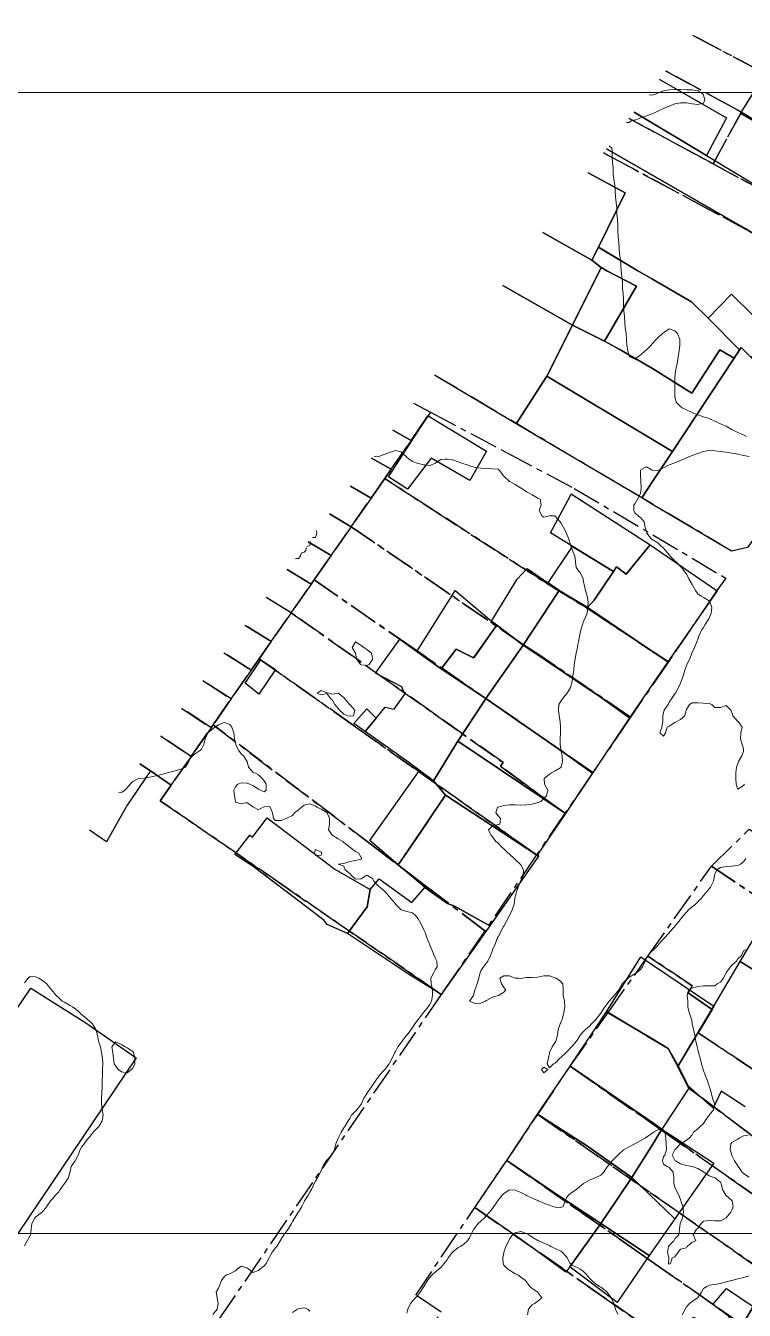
# Model space of a CAD drawing. Header units: centimetres. Extents: x 0 to 642158, y -847 to 649707.
# Drawn here: x 615968.9 to 616031.8, y 621580.6 to 621693.2 of the extents above; entities that cross this region are included whole.
import ezdxf

# ---------------------------------------------------------------- set-up
doc = ezdxf.new("R2010")
doc.units = ezdxf.units.CM
doc.header["$MEASUREMENT"] = 0
doc.linetypes.add('CENTERX2', pattern=[4, 2.5, -0.5, 0.5, -0.5])
doc.layers.add('MEV_grille', color=254, linetype='Continuous', lineweight=9)
doc.layers.add('WAL_topographie 0.5', color=253, linetype='Continuous', lineweight=20)
doc.layers.add('SPW_batiments', color=7, linetype='Continuous')
doc.layers.add('SPW_parcellaire cadastral', color=7, linetype='CENTERX2', lineweight=25, true_color=0xff0542)

# ---------------------------------------------------------------- blocks, each defined once
blk = doc.blocks.new('*U114')
at = {"layer": 'MEV_grille', "transparency": 33554687}
blk.add_lwpolyline([(-1338.46, 0), (1338.46, 0)], dxfattribs=at)
blk = doc.blocks.new('*U115')
at = {"layer": 'MEV_grille', "color": 0, "linetype": 'ByBlock', "lineweight": -2, "transparency": 16777216}
for p in [(0, -700), (0, -800)]:
    blk.add_blockref('*U114', p, dxfattribs=at)

msp = doc.modelspace()

# ---------------------------------------------------------------- linework, layer by layer
at = {"layer": 'SPW_batiments'}
for points in [[(616035.6, 621683.19), (616031.49, 621685.54), (616033.79, 621689.22)], [(616024.37, 621688.55), (616030.27, 621685.17), (616028.53, 621681.87)], [(616022.19, 621685.67), (616028.53, 621681.87), (616037.49, 621676.47), (616035.05, 621673.49), (616031.91, 621675.48), (616019.75, 621682.46)], [(616028.53, 621681.87), (616022.19, 621685.67)], [(616019.75, 621682.46), (616022.51, 621680.87), (616031.91, 621675.48), (616034.62, 621673.76), (616035.05, 621673.49), (616037.12, 621671.99), (616036.97, 621671.88), (616037.1, 621671.77), (616037.22, 621671.68), (616038.94, 621670.22)], [(616038.94, 621670.22), (616038.26, 621669.47), (616036.81, 621667.87), (616034.54, 621665.95), (616030.7, 621669.72), (616028.66, 621667.61), (616027.19, 621669.04), (616023.79, 621671.02), (616022.51, 621671.77), (616019.04, 621673.83), (616021.39, 621678.59), (616018.14, 621680.34)], [(616018.14, 621680.34), (616021.39, 621678.59)], [(616021.39, 621678.59), (616019.04, 621673.83), (616018.47, 621672.69), (616014.18, 621675.12)], [(616014.18, 621675.12), (616018.47, 621672.69)], [(616019.23, 621673.72), (616022.51, 621671.77), (616023.79, 621671.02), (616027.19, 621669.04), (616028.66, 621667.61), (616031.41, 621664.82), (616030.93, 621664.09), (616029.69, 621664.82), (616027.22, 621661.02), (616023.79, 621663.19), (616020.85, 621664.88), (616019.57, 621665.58), (616022.38, 621670.4), (616019.79, 621671.77), (616019.29, 621672.04), (616018.47, 621672.69), (616019.04, 621673.83), (616019.23, 621673.72)], [(616018.47, 621672.69), (616019.29, 621672.04), (616019.15, 621671.77), (616016.78, 621666.99), (616010.66, 621670.47)], [(616019.79, 621671.77), (616022.38, 621670.4), (616019.57, 621665.58), (616016.78, 621666.99), (616019.15, 621671.77), (616019.29, 621672.04), (616019.79, 621671.77)], [(616010.66, 621670.47), (616016.78, 621666.99), (616014.53, 621662.53), (616011.85, 621658.35), (616004.69, 621662.61)], [(616034.54, 621665.95), (616032.44, 621664.17), (616031.56, 621665.04), (616031.41, 621664.82), (616028.66, 621667.61), (616030.7, 621669.72), (616034.54, 621665.95)], [(616019.57, 621665.58), (616020.85, 621664.88), (616023.79, 621663.19), (616027.22, 621661.02), (616029.69, 621664.82), (616030.93, 621664.09), (616025.53, 621655.92), (616023.79, 621656.96), (616014.53, 621662.53), (616016.78, 621666.99), (616019.57, 621665.58)], [(616032.44, 621664.17), (616039.19, 621657.39), (616032.11, 621647.52), (616030.72, 621647.2), (616023.79, 621651.29), (616022.84, 621651.85), (616023.79, 621653.29), (616025.53, 621655.92), (616030.93, 621664.09), (616031.41, 621664.82), (616031.56, 621665.04), (616032.44, 621664.17)], [(616025.53, 621655.92), (616023.79, 621653.29), (616022.84, 621651.85), (616011.85, 621658.35), (616014.53, 621662.53), (616023.79, 621656.96), (616025.53, 621655.92)], [(616009.25, 621655.96), (616007.78, 621653.37), (616004.39, 621655.34), (616002.32, 621652.61), (616000.65, 621653.7), (616002.91, 621657.17), (616004.12, 621659.04), (616009.25, 621655.96)], [(616023.59, 621647.74), (616021.49, 621645.17), (616020.64, 621645.8), (616020.36, 621645.4), (616014.86, 621648.78), (616016.56, 621652), (616016.67, 621652.2), (616023.59, 621647.74)], [(616020.36, 621645.4), (616018.66, 621642.9), (616018.08, 621642.24), (616015.62, 621643.73), (616014.63, 621644.4), (616016.77, 621647.6), (616020.36, 621645.4)], [(616025.14, 621637.48), (616023.79, 621638.39), (616018.08, 621642.24), (616018.66, 621642.9), (616020.36, 621645.4), (616020.64, 621645.8), (616021.49, 621645.17), (616023.59, 621647.74), (616029.44, 621643.72), (616025.14, 621637.48)], [(616015.62, 621643.73), (616012.45, 621638.95), (616012.22, 621639.12), (616010.15, 621640.7), (616009.67, 621641.05), (616011.94, 621644.72), (616012.8, 621645.66), (616015.62, 621643.73)], [(616008.88, 621641.71), (616009.67, 621641.05), (616010.15, 621640.7), (616010.1, 621640.63), (616008.12, 621637.85), (616008.11, 621637.85), (616008.1, 621637.83), (616006.57, 621638.6), (616005.27, 621636.86), (616003.85, 621637.86), (616003.13, 621638.38), (616003.33, 621638.71), (616004.03, 621639.83), (616006.31, 621643.45), (616006.49, 621643.73), (616008.88, 621641.71)], [(616018.08, 621642.24), (616023.79, 621638.39), (616025.14, 621637.48), (616023.79, 621635.53), (616021.77, 621632.59), (616019.2, 621634.43), (616012.69, 621638.79), (616012.45, 621638.95), (616015.62, 621643.73), (616018.08, 621642.24)], [(616012.22, 621639.12), (616012.45, 621638.95), (616009.17, 621634.27), (616005.27, 621636.86), (616006.57, 621638.6), (616008.1, 621637.83), (616010.15, 621640.7), (616012.22, 621639.12)], [(616003.85, 621637.86), (616005.27, 621636.86), (616009.17, 621634.27), (616009.03, 621634.04), (616006.74, 621630.53), (616004.58, 621627.06), (616002.44, 621628.67), (615998.62, 621631.37), (615999.57, 621632.55), (616000.36, 621633.52), (616001.16, 621633.35), (616002.09, 621634.66), (616001.81, 621635.29), (615999.52, 621636.5), (616001.63, 621639.46), (616003.85, 621637.86)], [(616012.69, 621638.79), (616019.2, 621634.43), (616021.77, 621632.59), (616018.54, 621627.74), (616015.95, 621629.56), (616009.17, 621634.27), (616012.45, 621638.95), (616012.69, 621638.79)], [(615990.76, 621636.81), (615989.28, 621634.66), (615988.1, 621635.62), (615989.47, 621637.65), (615990.76, 621636.81)], [(616015.95, 621629.56), (616018.54, 621627.74), (616016.15, 621624.19), (616006.74, 621630.53), (616009.03, 621634.04), (616009.17, 621634.27), (616015.95, 621629.56)], [(615999.46, 621632.66), (615999.57, 621632.55), (615998.62, 621631.37), (615997.61, 621632.09), (615998.76, 621633.36), (615999.46, 621632.66)], [(616016.15, 621624.19), (616013.75, 621620.64), (616013.8, 621620.44), (616009.63, 621623.19), (616005.64, 621625.79), (616004.79, 621626.81), (616004.58, 621627.06), (616006.74, 621630.53), (616016.15, 621624.19)], [(615978.85, 621628.55), (615979.79, 621627.92), (615977.74, 621624.91), (615975.93, 621621.72), (615974.44, 621622.73)], [(616003.37, 621627.97), (616004.58, 621627.06), (616005.64, 621625.79), (616004.42, 621623.98), (616003.97, 621623.32), (616002.34, 621620.92), (616001.49, 621619.68), (615999.02, 621621.83), (616003.37, 621627.97)], [(616009.63, 621623.19), (616013.8, 621620.44), (616009.52, 621614.34), (616006.44, 621616.07), (616005.82, 621616.31), (616003.82, 621617.7), (616001.49, 621619.68), (616002.34, 621620.92), (616004.42, 621623.98), (616005.64, 621625.79), (616009.63, 621623.19)], [(615995.96, 621619.32), (615999.03, 621617.52), (615998.78, 621616.02), (615997.06, 621613.68), (615995.29, 621614.47), (615995.01, 621614.81), (615993.62, 621615.9), (615988.78, 621619.55), (615987.18, 621620.6), (615988.49, 621622.28), (615988.72, 621622.11), (615990.02, 621623.8), (615995.96, 621619.32)], [(616002.7, 621616.4), (616003.82, 621617.7), (616005.82, 621616.31), (616006.44, 621616.07), (616009.52, 621614.34), (616005.28, 621608.34), (616002.4, 621610.12), (615997.06, 621613.68), (615998.78, 621616.02), (615999.03, 621617.52), (615999.83, 621618.48), (616002.7, 621616.4)], [(616042.2, 621610.89), (616039.35, 621606.32), (616031.47, 621611.22), (616034.11, 621615.62), (616042.2, 621610.89)], [(616029.17, 621607.31), (616026.03, 621602.07), (616025.16, 621603.59), (616023.8, 621604.41), (616019.76, 621606.82), (616022.75, 621611.63), (616023.79, 621610.92), (616029.17, 621607.31)], [(616031.9, 621598.49), (616029.8, 621599.87), (616029.11, 621598.37), (616026.87, 621600.35), (616026.03, 621602.07), (616029.17, 621607.31), (616031.47, 621611.22), (616039.35, 621606.32)], [(615974.04, 621605.91), (615978.53, 621602.77), (615964.4, 621581.82), (615959.69, 621584.83), (615955.06, 621587.86), (615969.31, 621608.89), (615974.04, 621605.91)], [(616026.03, 621602.07), (616026.87, 621600.35), (616026.98, 621600.12), (616024.61, 621596.52), (616023.8, 621597.08), (616016.58, 621602.05), (616019.76, 621606.82), (616023.8, 621604.41), (616025.16, 621603.59), (616026.03, 621602.07)], [(616024.61, 621596.52), (616023.8, 621595.22), (616021.96, 621592.28), (616018.01, 621595.09), (616013.71, 621597.84), (616016.58, 621602.05), (616023.8, 621597.08), (616024.61, 621596.52)], [(616018.01, 621595.09), (616021.96, 621592.28), (616020.66, 621590.33), (616019.27, 621588.25), (616015.23, 621590.91), (616011.01, 621593.79), (616013.71, 621597.84), (616018.01, 621595.09)], [(616025.74, 621588.66), (616021.96, 621592.28), (616023.8, 621595.22), (616024.61, 621596.52), (616029.16, 621593.54), (616025.74, 621588.66)], [(616015.23, 621590.91), (616019.27, 621588.25), (616016.53, 621584.46), (616016.18, 621583.99), (616012.31, 621586.82), (616008.23, 621589.67), (616011.01, 621593.79), (616015.23, 621590.91)], [(616025.74, 621588.67), (616025.74, 621588.66), (616023.49, 621585.45), (616019.27, 621588.25), (616020.66, 621590.33), (616021.96, 621592.28), (616025.74, 621588.67)], [(616023.49, 621585.45), (616020.69, 621581.34), (616016.8, 621584.26), (616016.53, 621584.46), (616019.27, 621588.25), (616023.49, 621585.45)], [(616039.27, 621586.08), (616036.85, 621581.52), (616038.47, 621580.52), (616035.4, 621574.92), (616030.65, 621577.67), (616028.8, 621575.32), (616025.67, 621577.32), (616027.37, 621580.04), (616029.75, 621578.77), (616030.57, 621580.04), (616029.07, 621581.17), (616030.27, 621582.57), (616032.6, 621580.99), (616034.22, 621583.34), (616033.05, 621584.22), (616034.4, 621586.67), (616035.55, 621585.92), (616036.71, 621587.92), (616039.27, 621586.08)]]:
    msp.add_lwpolyline(points, dxfattribs=at)
at = {"layer": 'SPW_parcellaire cadastral'}
for points in [[(616027.3, 621692.41), (616040.45, 621685.46), (616043.81, 621683.68), (616045.02, 621683.05), (616053.9, 621677.55), (616051.46, 621673.97), (616042.67, 621679.14), (616039.24, 621681.2), (616035.65, 621683.27), (616031.57, 621685.67), (616024.93, 621689.29)], [(616043.8, 621693.24), (616041.59, 621689.13), (616041.94, 621688.94), (616045.26, 621687.08), (616046.73, 621686.25), (616056.22, 621680.95), (616053.9, 621677.55), (616045.02, 621683.05), (616043.81, 621683.68), (616040.45, 621685.46), (616027.3, 621692.41)], [(616024.93, 621689.29), (616031.57, 621685.67), (616029.09, 621681.13), (616021.75, 621685.1)], [(616051.46, 621673.97), (616048.41, 621669.85), (616039.65, 621675.25), (616037.25, 621676.72), (616029.09, 621681.13), (616031.57, 621685.67), (616035.65, 621683.27), (616039.24, 621681.2), (616042.67, 621679.14), (616051.46, 621673.97)], [(616021.75, 621685.1), (616029.09, 621681.13), (616037.25, 621676.72), (616039.65, 621675.25), (616048.41, 621669.85), (616045.09, 621665.37), (616037.51, 621671.35), (616033.06, 621674.81), (616019.48, 621682.1)], [(616019.48, 621682.1), (616033.06, 621674.81), (616037.51, 621671.35), (616045.09, 621665.37), (616039.19, 621657.39), (616032.11, 621647.52), (616030.72, 621647.2), (616004.69, 621662.61)], [(616002.83, 621660.16), (616004.32, 621659.37), (616002.65, 621656.88), (616001.03, 621657.78)], [(616025.18, 621637.48), (616018.14, 621642.13), (616014.51, 621644.37), (616004.51, 621650.83), (616000.32, 621653.54), (616000.89, 621654.36), (616002.65, 621656.88), (616004.32, 621659.37), (616010.98, 621655.84), (616016.93, 621652.69), (616030.2, 621644.83), (616029.42, 621643.73), (616025.18, 621637.48)], [(616001.03, 621657.78), (616002.65, 621656.88)], [(616002.65, 621656.88), (616000.89, 621654.36), (615999.17, 621655.34)], [(615999.17, 621655.34), (616000.89, 621654.36), (616000.32, 621653.54), (615999.14, 621651.84)], [(615997.32, 621652.89), (615999.14, 621651.84), (615997.39, 621649.33), (615995.47, 621650.45)], [(615999.14, 621651.84), (615997.32, 621652.89)], [(616025.18, 621637.48), (616021.87, 621632.64), (616013.84, 621638.11), (616012.48, 621638.99), (615997.39, 621649.33), (615999.14, 621651.84), (616000.32, 621653.54), (616004.51, 621650.83), (616014.51, 621644.37), (616018.14, 621642.13), (616025.18, 621637.48)], [(615995.47, 621650.45), (615997.39, 621649.33), (615995.63, 621646.81), (615993.62, 621648.01)], [(615994.14, 621644.66), (615995.63, 621646.81), (615997.39, 621649.33), (616012.48, 621638.99), (616013.84, 621638.11), (616021.87, 621632.64), (616018.56, 621627.78), (616010.52, 621633.34), (616002.73, 621638.73), (615994.14, 621644.66)], [(615993.62, 621648.01), (615995.63, 621646.81), (615994.14, 621644.66)], [(615991.77, 621645.58), (615993.88, 621644.29), (615992.13, 621641.78), (615989.92, 621643.14)], [(615994.14, 621644.66), (615993.88, 621644.29), (615991.77, 621645.58)], [(615994.14, 621644.66), (616002.73, 621638.73), (616010.52, 621633.34), (616018.56, 621627.78), (616016.11, 621624.21), (616010.47, 621628.34), (616010.7, 621628.67), (616004.61, 621632.97), (616001.48, 621635.18), (615992.13, 621641.78), (615993.88, 621644.29), (615994.14, 621644.66)], [(615989.92, 621643.14), (615992.13, 621641.78), (615990.37, 621639.26)], [(616013.63, 621620.57), (616003.43, 621627.78), (615997.54, 621631.94), (615989.32, 621637.75), (615990.37, 621639.26), (615992.13, 621641.78), (616001.48, 621635.18), (616004.61, 621632.97), (616010.7, 621628.67), (616010.47, 621628.34), (616016.11, 621624.21), (616013.63, 621620.57)], [(615988.07, 621640.7), (615990.37, 621639.26), (615989.32, 621637.75), (615988.62, 621636.75), (615986.23, 621638.27)], [(615990.37, 621639.26), (615988.07, 621640.7)], [(615986.23, 621638.27), (615988.62, 621636.75), (615986.85, 621634.24), (615984.38, 621635.84)], [(615986.85, 621634.24), (615988.62, 621636.75), (615989.32, 621637.75), (615997.54, 621631.94), (616003.43, 621627.78), (616013.63, 621620.57), (616009.09, 621613.92), (616003.93, 621617.83), (615999.13, 621621.47), (615985.29, 621631.96), (615986.85, 621634.24)], [(615984.38, 621635.84), (615986.85, 621634.24), (615985.29, 621631.96), (615985.11, 621631.71), (615982.54, 621633.41)], [(615982.54, 621633.41), (615985.11, 621631.71), (615983.36, 621629.2)], [(615983.36, 621629.2), (615985.11, 621631.71), (615985.29, 621631.96), (615999.13, 621621.47), (616003.93, 621617.83), (616009.09, 621613.92), (616005.28, 621608.34), (615991.39, 621617.91), (615980.65, 621625.31), (615981.6, 621626.68), (615983.36, 621629.2)], [(615980.69, 621630.98), (615983.36, 621629.2), (615981.6, 621626.68), (615979.79, 621627.92), (615978.85, 621628.55)], [(615983.36, 621629.2), (615980.69, 621630.98)], [(615978.85, 621628.55), (615979.79, 621627.92), (615981.6, 621626.68), (615980.65, 621625.31), (615991.39, 621617.91), (616005.28, 621608.34), (615973.73, 621562.26), (615970.9, 621558.07)], [(616063.43, 621599.21), (616060.43, 621595.23), (616045.9, 621608.12), (616042.09, 621610.7), (616034.32, 621615.96), (616028.96, 621619.59), (616032.25, 621622.81), (616036.81, 621620.07), (616045.38, 621614.88), (616048.86, 621612.84), (616063.43, 621599.21)], [(616028.96, 621619.59), (616034.32, 621615.96), (616042.09, 621610.7), (616045.9, 621608.12), (616060.43, 621595.23), (616054.38, 621587.23), (616041.42, 621595.88), (616035.53, 621599.81), (616035.1, 621600.09), (616032.81, 621601.62), (616027.78, 621604.97), (616029, 621607.01), (616026.9, 621608.47), (616027.27, 621609.08), (616023.39, 621611.7), (616028.96, 621619.59)], [(616038.68, 621591.3), (616032.38, 621596.05), (616030.1, 621597.77), (616026.98, 621600.12), (616025.16, 621603.59), (616019.89, 621606.74), (616023.39, 621611.7), (616027.27, 621609.08), (616026.9, 621608.47), (616029, 621607.01), (616027.78, 621604.97), (616032.81, 621601.62), (616035.1, 621600.09), (616035.53, 621599.81), (616041.42, 621595.88), (616039.56, 621592.8), (616038.68, 621591.3)], [(616016.58, 621602.05), (616019.89, 621606.74), (616025.16, 621603.59), (616026.98, 621600.12), (616030.1, 621597.77), (616032.38, 621596.05), (616038.68, 621591.3), (616036.72, 621587.92), (616030.45, 621592.32), (616024.56, 621596.45), (616016.58, 621602.05)], [(616034.16, 621583.61), (616027.54, 621588.21), (616026.8, 621588.73), (616013.74, 621597.82), (616016.58, 621602.05), (616024.56, 621596.45), (616030.45, 621592.32), (616036.72, 621587.92), (616038.68, 621591.3), (616039.56, 621592.8), (616052.22, 621584.35), (616048.22, 621579.06), (616042.39, 621583.57), (616039.23, 621586.02), (616036.52, 621587.59), (616034.16, 621583.61)], [(616034.16, 621583.61), (616032.66, 621581.07), (616031.66, 621579.38), (616028.81, 621581.36), (616024, 621584.72), (616021.91, 621586.19), (616011.01, 621593.79), (616013.74, 621597.82), (616026.8, 621588.73), (616027.54, 621588.21), (616034.16, 621583.61)], [(616011.01, 621593.79), (616021.91, 621586.19), (616024, 621584.72), (616028.81, 621581.36), (616031.66, 621579.38), (616030.65, 621577.67), (616029.42, 621576.11), (616028.8, 621575.32), (616019.2, 621582.01), (616008.22, 621589.67), (616011.01, 621593.79)], [(616030.5, 621533.08), (616026.11, 621536.01), (615988.81, 621560.98), (615991.83, 621565.45), (615994.06, 621563.92), (616005.27, 621580.48), (616003.04, 621581.99), (616008.22, 621589.67), (616019.2, 621582.01), (616028.8, 621575.32), (616029.42, 621576.11), (616030.65, 621577.67), (616031.66, 621579.38), (616032.66, 621581.07), (616034.16, 621583.61), (616036.52, 621587.59), (616039.23, 621586.02), (616042.39, 621583.57), (616048.22, 621579.06), (616074.47, 621559.49), (616051.75, 621524.3), (616049.3, 621520.51), (616030.5, 621533.08)]]:
    msp.add_lwpolyline(points, dxfattribs=at)
at = {"layer": 'WAL_topographie 0.5'}
for points in [[(616023.5, 621687.17), (616023.75, 621687.16), (616024.02, 621687.25), (616024.25, 621687.34), (616024.75, 621687.52), (616025.25, 621687.62), (616025.75, 621687.64), (616026.25, 621687.64), (616026.75, 621687.62), (616027.25, 621687.61), (616027.75, 621687.52), (616028.22, 621687.25), (616028.25, 621687.16), (616028.38, 621686.75), (616028.25, 621686.45), (616027.75, 621686.33), (616027.25, 621686.38), (616026.75, 621686.48), (616026.25, 621686.49), (616025.75, 621686.38), (616025.39, 621686.25), (616025.25, 621686.19), (616024.75, 621685.98), (616024.25, 621685.75), (616024.25, 621685.75), (616023.75, 621685.53), (616023.25, 621685.33), (616023, 621685.25), (616022.75, 621685.17), (616022.25, 621684.97), (616022, 621684.96), (616021.75, 621684.75), (616021.75, 621684.75), (616021.5, 621684.75)], [(616020, 621682.71), (616020.23, 621682.5), (616020.25, 621682.25), (616020.25, 621682.25), (616020.25, 621681.75), (616020.28, 621681.25), (616020.33, 621680.75), (616020.35, 621680.25), (616020.39, 621679.75), (616020.47, 621679.25), (616020.5, 621678.75), (616020.53, 621678.25), (616020.61, 621677.75), (616020.65, 621677.25), (616020.67, 621676.75), (616020.72, 621676.25), (616020.75, 621675.75), (616020.75, 621675.75), (616020.75, 621675.25), (616020.78, 621674.75), (616020.83, 621674.25), (616020.85, 621673.75), (616020.89, 621673.25), (616020.97, 621672.75), (616021, 621672.25), (616021.03, 621671.75), (616021.11, 621671.25), (616021.15, 621670.75), (616021.17, 621670.25), (616021.22, 621669.75), (616021.25, 621669.25), (616021.25, 621669.25), (616021.25, 621668.75), (616021.28, 621668.25), (616021.33, 621667.75), (616021.35, 621667.25), (616021.39, 621666.75), (616021.47, 621666.25), (616021.5, 621665.75), (616021.53, 621665.25), (616021.63, 621664.75), (616021.75, 621664.25), (616021.75, 621664.25), (616022.25, 621664), (616022.52, 621664.25), (616022.75, 621664.39), (616023.14, 621664.75), (616023.25, 621664.84), (616023.66, 621665.25), (616023.75, 621665.36), (616024.11, 621665.75), (616024.25, 621665.89), (616024.67, 621666.25), (616024.75, 621666.33), (616025.25, 621666.66), (616025.75, 621666.5), (616025.97, 621666.25), (616026.17, 621665.75), (616026.17, 621665.25), (616026.11, 621664.75), (616026.03, 621664.25), (616025.97, 621663.75), (616025.87, 621663.25), (616025.78, 621662.75), (616025.75, 621662.25), (616025.75, 621661.75), (616025.75, 621661.25), (616025.75, 621660.75), (616025.87, 621660.25), (616026.25, 621659.87), (616026.38, 621659.75), (616026.75, 621659.56), (616027.25, 621659.33), (616027.43, 621659.25), (616027.75, 621659.14), (616028.25, 621658.97), (616028.75, 621658.8), (616028.88, 621658.75), (616029.25, 621658.57), (616029.75, 621658.34), (616029.96, 621658.25), (616030.25, 621658.13), (616030.75, 621657.86), (616030.92, 621657.75), (616031.25, 621657.58), (616031.75, 621657.38), (616032.03, 621657.25)], [(615999.4, 621655.5), (615999.5, 621655.47), (615999.75, 621655.46), (616000.25, 621655.65), (616000.51, 621655.75), (616000.75, 621655.84), (616001.25, 621656), (616001.75, 621655.9), (616001.91, 621655.75), (616002.25, 621655.41), (616002.45, 621655.25), (616002.75, 621655.03), (616003.25, 621654.88), (616003.75, 621654.76), (616003.83, 621654.75), (616004.25, 621654.7), (616004.41, 621654.75), (616004.75, 621654.91), (616005.25, 621655.22), (616005.62, 621655.25), (616005.75, 621655.26), (616005.81, 621655.25), (616006.25, 621655.18), (616006.75, 621655.02), (616007.25, 621654.85), (616007.53, 621654.75), (616007.75, 621654.67), (616008.25, 621654.52), (616008.75, 621654.45), (616009.25, 621654.42), (616009.75, 621654.4), (616010.25, 621654.36), (616010.38, 621654.25), (616010.75, 621653.76), (616010.76, 621653.75), (616011.25, 621653.3), (616011.33, 621653.25), (616011.75, 621653.02), (616012.21, 621652.75), (616012.25, 621652.73), (616012.75, 621652.4), (616013.03, 621652.25), (616013.25, 621652.11), (616013.75, 621651.84), (616013.95, 621651.75), (616014.03, 621651.25), (616013.84, 621650.75), (616014.11, 621650.25), (616014.25, 621650.18), (616014.61, 621650.25), (616014.75, 621650.28), (616015.25, 621650.28), (616015.27, 621650.25), (616015.69, 621649.75), (616015.75, 621649.68), (616015.98, 621649.25), (616016.24, 621648.75), (616016.25, 621648.73), (616016.45, 621648.25), (616016.61, 621647.75), (616016.75, 621647.33), (616016.78, 621647.25), (616016.98, 621646.75), (616017.04, 621646.25), (616017.11, 621645.75), (616017.25, 621645.56), (616017.47, 621645.25), (616017.71, 621644.75), (616017.75, 621644.5), (616017.79, 621644.25), (616017.91, 621643.75), (616018.06, 621643.25), (616018.14, 621642.75), (616018.13, 621642.25), (616018.05, 621641.75), (616017.85, 621641.25), (616017.75, 621641.06), (616017.64, 621640.75), (616017.51, 621640.25), (616017.4, 621639.75), (616017.3, 621639.25), (616017.25, 621639), (616017.2, 621638.75), (616017.1, 621638.25), (616017, 621637.75), (616016.93, 621637.25), (616016.88, 621636.75), (616016.81, 621636.25), (616016.75, 621635.83), (616016.74, 621635.75), (616016.6, 621635.25), (616016.31, 621634.75), (616016.25, 621634.67), (616015.89, 621634.25), (616015.75, 621634.05), (616015.59, 621633.75), (616015.55, 621633.25), (616015.61, 621632.75), (616015.68, 621632.25), (616015.73, 621631.75), (616015.73, 621631.25), (616015.69, 621630.75), (616015.68, 621630.25), (616015.75, 621629.83), (616015.76, 621629.75), (616015.86, 621629.25), (616015.91, 621628.75), (616015.78, 621628.25), (616015.75, 621628.22), (616015.25, 621627.92), (616014.92, 621627.75), (616014.75, 621627.64), (616014.29, 621627.25), (616014.33, 621626.75), (616014.6, 621626.25), (616014.5, 621625.75), (616014.25, 621625.5), (616014, 621625.25), (616013.75, 621625.15), (616013.25, 621625.02), (616012.75, 621624.95), (616012.25, 621624.93), (616011.75, 621624.96), (616011.25, 621624.96), (616010.75, 621624.89), (616010.25, 621624.76), (616010.19, 621624.75), (616010.06, 621624.25), (616010.25, 621623.98), (616010.46, 621623.75), (616010.42, 621623.25), (616010.25, 621623.22), (616009.75, 621623.1), (616009.4, 621622.75), (616009.65, 621622.25), (616009.75, 621622.15), (616010.07, 621621.75), (616010.25, 621621.58), (616010.57, 621621.25), (616010.75, 621621.09), (616011.12, 621620.75), (616011.25, 621620.63), (616011.66, 621620.25), (616011.75, 621620.17), (616012.18, 621619.75), (616012.25, 621619.68), (616012.49, 621619.25), (616012.46, 621618.75), (616012.25, 621618.31), (616012.22, 621618.25), (616012, 621617.75), (616011.84, 621617.25), (616011.75, 621616.9), (616011.72, 621616.75), (616011.65, 621616.25), (616011.5, 621615.75), (616011.25, 621615.26), (616011.24, 621615.25), (616010.99, 621614.75), (616010.75, 621614.32), (616010.71, 621614.25), (616010.46, 621613.75), (616010.25, 621613.38), (616010.18, 621613.25), (616010, 621612.75), (616009.77, 621612.25), (616009.75, 621612.21), (616009.58, 621611.75), (616009.36, 621611.25), (616009.25, 621611.1), (616008.98, 621610.75), (616008.75, 621610.39), (616008.69, 621610.25), (616008.58, 621609.75), (616008.42, 621609.25), (616008.25, 621608.81), (616008.23, 621608.75), (616008.09, 621608.25), (616007.75, 621607.75), (616008.25, 621607.53), (616008.75, 621607.58), (616009.15, 621607.75), (616009.25, 621607.8), (616009.75, 621608.1), (616010.25, 621608.24), (616010.29, 621608.25), (616010.75, 621608.52), (616010.93, 621608.75), (616010.75, 621608.93), (616010.56, 621609.25), (616010.42, 621609.75), (616010.75, 621609.97), (616011.25, 621609.96), (616011.75, 621609.77), (616012.08, 621609.75), (616012.25, 621609.73), (616012.35, 621609.75), (616012.75, 621609.83), (616013.25, 621609.83), (616013.75, 621609.85), (616014.25, 621609.95), (616014.75, 621609.96), (616015.25, 621609.79), (616015.33, 621609.75), (616015.75, 621609.47), (616015.94, 621609.25), (616015.95, 621608.75), (616015.96, 621608.25), (616016.08, 621607.75), (616016.1, 621607.25), (616016.01, 621606.75), (616015.91, 621606.25), (616015.75, 621605.84), (616015.7, 621605.75), (616015.51, 621605.25), (616015.46, 621604.75), (616015.3, 621604.25), (616015.25, 621604.15), (616014.99, 621603.75), (616014.77, 621603.25), (616014.75, 621603.17), (616014.68, 621602.75), (616014.56, 621602.25), (616014.75, 621601.9), (616015.1, 621602.25), (616015.25, 621602.32), (616015.66, 621602.75), (616015.75, 621602.8), (616016.22, 621603.25), (616016.25, 621603.27), (616016.69, 621603.75), (616016.75, 621603.81), (616017.13, 621604.25), (616017.25, 621604.42), (616017.46, 621604.75), (616017.75, 621605.09), (616017.9, 621605.25), (616018.25, 621605.56), (616018.45, 621605.75), (616018.75, 621606.04), (616018.91, 621606.25), (616019.25, 621606.7), (616019.28, 621606.75), (616019.61, 621607.25), (616019.75, 621607.42), (616019.99, 621607.75), (616020.25, 621608.03), (616020.44, 621608.25), (616020.75, 621608.63), (616020.84, 621608.75), (616021.14, 621609.25), (616021.25, 621609.38), (616021.65, 621609.75), (616021.75, 621609.84), (616022.25, 621610.13), (616022.41, 621610.25), (616022.75, 621610.55), (616022.9, 621610.75), (616023.13, 621611.25), (616023.25, 621611.51), (616023.38, 621611.75), (616023.75, 621612.16), (616023.87, 621612.25), (616024.25, 621612.63), (616024.35, 621612.75), (616024.75, 621613.22), (616024.78, 621613.25), (616025.25, 621613.73), (616025.26, 621613.75), (616025.71, 621614.25), (616025.75, 621614.31), (616026.12, 621614.75), (616026.25, 621614.93), (616026.5, 621615.25), (616026.75, 621615.55), (616026.95, 621615.75), (616027.25, 621616.01), (616027.54, 621616.25), (616027.75, 621616.44), (616028.05, 621616.75), (616028.25, 621617), (616028.47, 621617.25), (616028.75, 621617.6), (616028.87, 621617.75), (616029.12, 621618.25), (616029.21, 621618.75), (616029.25, 621618.87), (616029.43, 621619.25), (616029.75, 621619.47), (616030.25, 621619.56), (616030.75, 621619.58), (616031.25, 621619.63), (616031.51, 621619.75), (616031.75, 621619.96), (616031.95, 621620.25)], [(616032.25, 621655.48), (616031.75, 621655.58), (616031.25, 621655.69), (616030.96, 621655.75), (616030.75, 621655.78), (616030.25, 621655.85), (616029.75, 621655.91), (616029.25, 621655.98), (616028.75, 621656.01), (616028.25, 621655.93), (616027.75, 621655.75), (616027.75, 621655.75), (616027.25, 621655.58), (616026.75, 621655.38), (616026.5, 621655.25), (616026.25, 621655.12), (616025.75, 621654.92), (616025.25, 621654.75), (616025.25, 621654.75), (616024.75, 621654.5), (616024.25, 621654.25), (616024.25, 621654.25), (616024.25, 621654.25), (616023.75, 621654.29), (616023.25, 621654.58), (616022.75, 621654.3), (616022.74, 621654.25), (616022.73, 621653.75), (616022.75, 621653.38), (616022.76, 621653.25), (616022.8, 621652.75), (616022.75, 621652.47), (616022.72, 621652.25), (616022.48, 621651.75), (616022.25, 621651.33), (616022.15, 621651.25), (616022.14, 621650.75), (616022.25, 621650.54), (616022.57, 621650.25), (616022.75, 621650.12), (616023.06, 621649.75), (616023.14, 621649.25), (616023.25, 621648.88), (616023.28, 621648.75), (616023.71, 621648.25), (616023.75, 621648.22), (616024.25, 621647.93), (616024.43, 621647.75), (616024.75, 621647.45), (616024.91, 621647.25), (616025.25, 621646.86), (616025.34, 621646.75), (616025.75, 621646.34), (616025.86, 621646.25), (616026.25, 621645.84), (616026.34, 621645.75), (616026.72, 621645.25), (616026.75, 621645.21), (616026.98, 621644.75), (616027.25, 621644.25), (616027.25, 621644.25), (616027.55, 621643.75), (616027.75, 621643.46), (616028.04, 621643.25), (616028.25, 621643.13), (616028.75, 621642.84), (616028.82, 621642.75), (616028.98, 621642.25), (616028.92, 621641.75), (616028.75, 621641.31), (616028.72, 621641.25), (616028.4, 621640.75), (616028.25, 621640.5), (616028.08, 621640.25), (616027.84, 621639.75), (616027.75, 621639.48), (616027.67, 621639.25), (616027.46, 621638.75), (616027.25, 621638.29), (616027.24, 621638.25), (616027.06, 621637.75), (616026.8, 621637.25), (616026.75, 621637.15), (616026.63, 621636.75), (616026.48, 621636.25), (616026.3, 621635.75), (616026.25, 621635.61), (616026.07, 621635.25), (616025.8, 621634.75), (616025.75, 621634.69), (616025.45, 621634.25), (616025.25, 621633.95), (616025.15, 621633.75), (616024.81, 621633.25), (616024.75, 621633.04), (616024.68, 621632.75), (616024.68, 621632.25), (616024.6, 621631.75), (616024.43, 621631.25), (616024.75, 621630.96), (616024.91, 621631.25), (616025.07, 621631.75), (616025.25, 621631.86), (616025.75, 621632.16), (616025.93, 621632.25), (616026.25, 621632.43), (616026.62, 621632.75), (616026.73, 621633.25), (616026.75, 621633.31), (616027.03, 621633.75), (616027.25, 621633.9), (616027.75, 621633.88), (616028.25, 621633.85), (616028.75, 621633.83), (616028.98, 621633.75), (616029.25, 621633.48), (616029.75, 621633.48), (616030.25, 621633.66), (616030.66, 621633.25), (616030.75, 621633.04), (616030.82, 621632.75), (616031.25, 621632.27), (616031.3, 621632.25), (616031.64, 621631.75), (616031.52, 621631.25), (616031.51, 621630.75), (616031.64, 621630.25), (616031.75, 621629.86), (616031.77, 621629.75), (616031.75, 621629.64), (616031.62, 621629.25), (616031.33, 621628.75), (616031.25, 621628.56), (616031.16, 621628.25), (616031.08, 621627.75), (616031.08, 621627.25), (616031.11, 621626.75), (616031.25, 621626.33), (616031.75, 621626.64), (616031.86, 621626.75)], [(615994, 621648.38), (615994.25, 621648.38), (615994.37, 621648.75), (615994.33, 621649)], [(615992.5, 621646.55), (615992.75, 621646.55), (615992.93, 621646.75), (615993, 621647), (615993, 621647), (615993.25, 621647.09), (615993.42, 621647.25), (615993.45, 621647.5)], [(615993.5, 621647.6), (615993.75, 621647.68), (615993.8, 621647.75), (615993.81, 621648)], [(615998.97, 621637.25), (615998.75, 621637.15), (615998.25, 621637.22), (615998.19, 621637.25), (615997.85, 621637.75), (615997.75, 621638.25), (615997.75, 621638.25), (615997.46, 621638.75), (615997.75, 621639.25), (615997.75, 621639.25), (615997.75, 621639.25), (615998.25, 621638.92), (615998.49, 621638.75), (615998.75, 621638.57), (615999.17, 621638.25), (615999.25, 621637.88), (615999.28, 621637.75), (615999.25, 621637.7), (615998.97, 621637.25)], [(615997.58, 621632.75), (615997.25, 621632.71), (615997.1, 621632.75), (615996.75, 621632.9), (615996.37, 621633.25), (615996.25, 621633.4), (615995.96, 621633.75), (615995.75, 621634.12), (615995.59, 621634.25), (615995.25, 621634.72), (615994.75, 621634.58), (615994.39, 621634.75), (615994.75, 621634.97), (615995.25, 621634.76), (615995.42, 621634.75), (615995.75, 621634.66), (615996.25, 621634.75), (615996.25, 621634.75), (615996.25, 621634.75), (615996.75, 621634.36), (615996.82, 621634.25), (615997.24, 621633.75), (615997.25, 621633.74), (615997.71, 621633.25), (615997.58, 621632.75)], [(615977, 621626.06), (615977.25, 621626.03), (615977.54, 621626.25), (615977.75, 621626.43), (615978.02, 621626.75), (615978.24, 621627), (615978.25, 621627), (615978.75, 621627.25), (615978.75, 621627.25), (615979.25, 621627.3), (615979.75, 621627.38), (615980.25, 621627.5), (615980.75, 621627.62), (615981.25, 621627.75), (615981.26, 621627.75), (615981.75, 621627.87), (615982.25, 621628.01), (615982.75, 621628.19), (615982.85, 621628.25), (615983.16, 621628.75), (615983.25, 621628.96), (615983.47, 621629.25), (615983.75, 621629.45), (615984.18, 621629.75), (615984.25, 621629.84), (615984.47, 621630.25), (615984.59, 621630.75), (615984.75, 621631.11), (615984.83, 621631.25), (615985.25, 621631.62), (615985.44, 621631.75), (615985.75, 621631.96), (615986.25, 621632.17), (615986.75, 621631.98), (615986.91, 621631.75), (615987.1, 621631.25), (615987.16, 621630.75), (615987.25, 621630.39), (615987.28, 621630.25), (615987.52, 621629.75), (615987.75, 621629.42), (615987.93, 621629.25), (615988.25, 621628.77), (615988.26, 621628.75), (615988.39, 621628.25), (615988.75, 621627.83), (615988.95, 621627.75), (615989.25, 621627.58), (615989.59, 621627.25), (615989.75, 621627.07), (615989.94, 621626.75), (615989.92, 621626.25), (615989.75, 621626.1), (615989.43, 621626.25), (615989.25, 621626.33), (615988.75, 621626.66), (615988.5, 621626.75), (615988.25, 621626.86), (615987.75, 621626.89), (615987.44, 621626.75), (615987.25, 621626.54), (615987.09, 621626.25), (615987.15, 621625.75), (615987.23, 621625.25), (615987.25, 621625.2), (615987.75, 621625.04), (615988.25, 621625.17), (615988.75, 621624.79), (615988.82, 621624.75), (615989.25, 621624.52), (615989.68, 621624.75), (615989.75, 621624.79), (615990.25, 621624.82), (615990.29, 621624.75), (615990.5, 621624.25), (615990.58, 621623.75), (615990.75, 621623.58), (615991.25, 621623.58), (615991.69, 621623.75), (615991.75, 621623.78), (615992.25, 621624.03), (615992.42, 621624.25), (615992.75, 621624.52), (615993.02, 621624.75), (615993.25, 621624.93), (615993.75, 621625.03), (615994.25, 621624.84), (615994.4, 621624.75), (615994.75, 621624.57), (615995.25, 621624.27), (615995.27, 621624.25), (615995.49, 621623.75), (615995.47, 621623.25), (615995.4, 621622.75), (615995.75, 621622.27), (615995.77, 621622.25), (615996.25, 621621.96), (615996.66, 621621.75), (615996.75, 621621.66), (615997.25, 621621.25), (615997.25, 621621.25), (615997.75, 621620.87), (615998.02, 621620.75), (615998.25, 621620.34), (615998.31, 621620.25), (615998.25, 621620.19), (615997.75, 621620.08), (615997.25, 621620), (615996.75, 621619.81), (615996.25, 621619.75), (615996.75, 621619.58), (615996.86, 621619.25), (615997.25, 621618.92), (615997.4, 621618.75), (615997.75, 621618.44), (615998.25, 621618.47), (615998.69, 621618.75), (615998.75, 621618.79), (615998.82, 621618.75), (615999.25, 621618.5), (615999.36, 621618.25), (615999.75, 621617.85), (615999.88, 621617.75), (616000.25, 621617.43), (616000.45, 621617.25), (616000.75, 621616.89), (616000.86, 621616.75), (616001.25, 621616.28), (616001.27, 621616.25), (616001.75, 621615.75), (616001.75, 621615.75), (616002.25, 621615.6), (616002.75, 621615.5), (616003.03, 621615.25), (616003.25, 621614.97), (616003.37, 621614.75), (616003.63, 621614.25), (616003.75, 621613.99), (616003.85, 621613.75), (616004.05, 621613.25), (616004.25, 621612.75), (616004.25, 621612.75), (616004.45, 621612.25), (616004.66, 621611.75), (616004.75, 621611.55), (616004.89, 621611.25), (616004.92, 621610.75), (616004.75, 621610.49), (616004.63, 621610.25), (616004.37, 621609.75), (616004.4, 621609.25), (616004.5, 621608.75), (616004.52, 621608.25), (616004.43, 621607.75), (616004.25, 621607.42), (616004.14, 621607.25), (616003.75, 621606.78), (616003.72, 621606.75), (616003.33, 621606.25), (616003.25, 621606.14), (616002.96, 621605.75), (616002.75, 621605.43), (616002.63, 621605.25), (616002.25, 621604.77), (616002.24, 621604.75), (616001.84, 621604.25), (616001.75, 621604.13), (616001.48, 621603.75), (616001.25, 621603.33), (616001.2, 621603.25), (616000.98, 621602.75), (616000.75, 621602.3), (616000.72, 621602.25), (616000.32, 621601.75), (616000.25, 621601.67), (615999.87, 621601.25), (615999.75, 621601.08), (615999.5, 621600.75), (615999.25, 621600.37), (615999.17, 621600.25), (615998.82, 621599.75), (615998.75, 621599.66), (615998.49, 621599.25), (615998.28, 621598.75), (615998.25, 621598.71), (615997.9, 621598.25), (615997.75, 621598.1), (615997.42, 621597.75), (615997.25, 621597.47), (615997.12, 621597.25), (615996.83, 621596.75), (615996.75, 621596.63), (615996.51, 621596.25), (615996.25, 621595.75), (615996.25, 621595.75), (615996.05, 621595.25), (615995.92, 621594.75), (615995.75, 621594.4), (615995.65, 621594.25), (615995.25, 621593.82), (615995.18, 621593.75), (615994.91, 621593.25), (615994.75, 621592.9), (615994.68, 621592.75), (615994.42, 621592.25), (615994.25, 621591.98), (615994.13, 621591.75), (615993.89, 621591.25), (615993.75, 621591.01), (615993.61, 621590.75), (615993.3, 621590.25), (615993.25, 621590.17), (615993.06, 621589.75), (615992.75, 621589.26), (615992.74, 621589.25), (615992.43, 621588.75), (615992.25, 621588.44), (615992.15, 621588.25), (615991.85, 621587.75), (615991.75, 621587.62), (615991.48, 621587.25), (615991.25, 621586.89), (615991.17, 621586.75), (615990.86, 621586.25), (615990.75, 621586.12), (615990.46, 621585.75), (615990.25, 621585.36), (615990.2, 621585.25), (615989.92, 621584.75), (615989.75, 621584.55), (615989.38, 621584.25), (615989.25, 621584.13), (615988.75, 621583.95), (615988.4, 621584.25), (615988.25, 621584.37), (615987.75, 621584.52), (615987.38, 621584.25), (615987.25, 621584.12), (615986.75, 621583.86), (615986.46, 621583.75), (615986.25, 621583.57), (615986.01, 621583.25), (615985.81, 621582.75), (615985.75, 621582.58), (615985.54, 621582.25), (615985.65, 621581.75), (615985.71, 621581.25), (615985.63, 621580.75), (615985.25, 621580.29)], [(615994.75, 621620.55), (615994.8, 621620.75), (615994.75, 621620.8), (615994.25, 621621.05), (615994.18, 621620.75), (615994.25, 621620.5), (615994.75, 621620.55)], [(616002.25, 621580.41), (616002.34, 621580.75), (616002.58, 621581.25), (616002.75, 621581.44), (616003.03, 621581.75), (616003.25, 621582), (616003.43, 621582.25), (616003.75, 621582.73), (616003.76, 621582.75), (616004.08, 621583.25), (616004.25, 621583.49), (616004.47, 621583.75), (616004.75, 621583.98), (616005.07, 621584.25), (616005.25, 621584.41), (616005.52, 621584.75), (616005.75, 621585.04), (616005.89, 621585.25), (616006.25, 621585.74), (616006.26, 621585.75), (616006.75, 621586.15), (616006.95, 621586.25), (616007.25, 621586.44), (616007.57, 621586.75), (616007.75, 621587), (616007.87, 621587.25), (616008.12, 621587.75), (616008.25, 621587.92), (616008.51, 621588.25), (616008.75, 621588.47), (616009.06, 621588.75), (616009.25, 621588.95), (616009.5, 621589.25), (616009.75, 621589.56), (616009.89, 621589.75), (616010.23, 621590.25), (616010.25, 621590.29), (616010.62, 621590.75), (616010.75, 621590.9), (616011.25, 621591.2), (616011.75, 621591.17), (616012.25, 621590.97), (616012.7, 621590.75), (616012.75, 621590.72), (616013.25, 621590.49), (616013.75, 621590.26), (616013.77, 621590.25), (616014.25, 621590.05), (616014.75, 621589.85), (616015.05, 621589.75), (616015.25, 621589.69), (616015.75, 621589.65), (616015.97, 621589.75), (616016.12, 621590.25), (616016.25, 621590.52), (616016.43, 621590.75), (616016.75, 621591), (616017.12, 621591.25), (616017.25, 621591.35), (616017.75, 621591.75), (616017.75, 621591.75), (616018.25, 621592.05), (616018.75, 621592.25), (616018.75, 621592.25), (616019.25, 621592.49), (616019.52, 621592.75), (616019.75, 621593.13), (616019.83, 621593.25), (616020.25, 621593.75), (616020.25, 621593.75), (616020.75, 621594.25), (616020.75, 621594.25), (616021.25, 621594.72), (616021.29, 621594.75), (616021.75, 621594.99), (616022.25, 621595.25), (616022.25, 621595.25), (616022.75, 621595.53), (616023.13, 621595.75), (616023.25, 621595.83), (616023.75, 621596.17), (616023.88, 621596.25), (616024.25, 621596.46), (616024.75, 621596.51), (616024.88, 621596.25), (616024.95, 621595.75), (616024.98, 621595.25), (616025.02, 621594.75), (616024.88, 621594.25), (616024.75, 621594.12), (616024.66, 621593.75), (616024.75, 621593.46), (616025.06, 621593.25), (616025.25, 621593.16), (616025.6, 621592.75), (616025.64, 621592.25), (616025.66, 621591.75), (616025.75, 621591.44), (616025.82, 621591.25), (616026.08, 621590.75), (616026.25, 621590.36), (616026.28, 621590.25), (616026.43, 621589.75), (616026.5, 621589.25), (616026.41, 621588.75), (616026.25, 621588.33), (616026.21, 621588.25), (616026.15, 621587.75), (616026.1, 621587.25), (616025.75, 621586.92), (616025.65, 621586.75), (616025.25, 621586.33), (616025.2, 621586.25), (616025.09, 621585.75), (616025.22, 621585.25), (616025.19, 621584.75), (616025.25, 621584.69), (616025.36, 621584.75), (616025.5, 621585.25), (616025.75, 621585.33), (616026.03, 621585.75), (616026.25, 621586), (616026.75, 621586.12), (616026.83, 621586.25), (616027.25, 621586.61), (616027.58, 621586.75), (616027.36, 621587.25), (616027.65, 621587.75), (616027.75, 621587.82), (616028.04, 621588.25), (616028.25, 621588.47), (616028.75, 621588.53), (616029.25, 621588.48), (616029.75, 621588.49), (616030.25, 621588.75), (616030.25, 621588.75), (616030.66, 621589.25), (616030.75, 621589.42), (616030.86, 621589.75), (616030.77, 621590.25), (616030.75, 621590.28), (616030.25, 621590.72), (616030.21, 621590.75), (616029.92, 621591.25), (616029.81, 621591.75), (616029.75, 621591.87), (616029.28, 621592.25), (616029.25, 621592.27), (616028.75, 621592.44), (616028.28, 621592.75), (616028.25, 621592.78), (616027.75, 621593.09), (616027.25, 621593.25), (616027.25, 621593.25), (616026.75, 621593.35), (616026.25, 621593.48), (616025.79, 621593.75), (616025.75, 621593.79), (616025.51, 621594.25), (616025.75, 621594.71), (616025.77, 621594.75), (616026.25, 621595.23), (616026.27, 621595.25), (616026.75, 621595.55), (616027, 621595.75), (616027.25, 621596.04), (616027.38, 621596.25), (616027.75, 621596.55), (616027.95, 621596.75), (616028.25, 621597.02), (616028.4, 621597.25), (616028.75, 621597.74), (616028.76, 621597.75), (616029.16, 621598.25), (616029.22, 621598.75), (616029.05, 621599.25), (616028.92, 621599.75), (616028.77, 621600.25), (616028.75, 621600.3), (616028.59, 621600.75), (616028.41, 621601.25), (616028.25, 621601.67), (616028.23, 621601.75), (616028.09, 621602.25), (616027.96, 621602.75), (616027.82, 621603.25), (616027.75, 621603.5), (616027.69, 621603.75), (616027.57, 621604.25), (616027.48, 621604.75), (616027.38, 621605.25), (616027.27, 621605.75), (616027.25, 621605.88), (616027.16, 621606.25), (616027, 621606.75), (616026.88, 621607.25), (616026.87, 621607.75), (616026.82, 621608.25), (616026.95, 621608.75), (616027.25, 621608.89), (616027.75, 621609.02), (616028.25, 621609.09), (616028.75, 621609.1), (616029.25, 621609.1), (616029.46, 621609.25), (616029.75, 621609.41), (616030, 621609.75), (616030.24, 621610.25), (616030.25, 621610.26), (616030.61, 621610.75), (616030.75, 621610.89), (616031.14, 621611.25), (616031.25, 621611.44), (616031.58, 621611.75), (616031.75, 621612.15), (616031.92, 621612.25)], [(615968.75, 621609.36), (615969.07, 621609.75), (615969.25, 621609.9), (615969.75, 621609.89), (615970.02, 621609.75), (615970.25, 621609.61), (615970.71, 621609.25), (615970.75, 621609.2), (615971.12, 621608.75), (615971.25, 621608.59), (615971.53, 621608.25), (615971.75, 621608.03), (615972.06, 621607.75), (615972.25, 621607.65), (615972.75, 621607.37), (615972.95, 621607.25), (615973.25, 621607.05), (615973.58, 621606.75), (615973.75, 621606.59), (615974.16, 621606.25), (615974.25, 621606.16), (615974.72, 621605.75), (615974.75, 621605.69), (615975.01, 621605.25), (615975.14, 621604.75), (615975.25, 621604.25), (615975.25, 621604.25), (615975.42, 621603.75), (615975.5, 621603.25), (615975.58, 621602.75), (615975.63, 621602.25), (615975.6, 621601.75), (615975.58, 621601.25), (615975.57, 621600.75), (615975.55, 621600.25), (615975.53, 621599.75), (615975.51, 621599.25), (615975.5, 621598.75), (615975.55, 621598.25), (615975.65, 621597.75), (615975.55, 621597.25), (615975.28, 621596.75), (615975.25, 621596.72), (615974.78, 621596.25), (615974.75, 621596.21), (615974.37, 621595.75), (615974.25, 621595.62), (615973.97, 621595.25), (615973.75, 621594.94), (615973.63, 621594.75), (615973.45, 621594.25), (615973.25, 621593.86), (615973.18, 621593.75), (615972.84, 621593.25), (615972.75, 621592.8), (615972.74, 621592.75), (615972.6, 621592.25), (615972.25, 621591.75), (615972.25, 621591.75), (615971.87, 621591.25), (615971.75, 621591.04), (615971.46, 621590.75), (615971.25, 621590.46), (615971.03, 621590.25), (615970.75, 621589.81), (615970.71, 621589.75), (615970.31, 621589.25), (615970.25, 621589.21), (615969.75, 621588.84), (615969.67, 621588.75), (615969.39, 621588.25), (615969.34, 621587.75), (615969.27, 621587.25), (615969.25, 621587.21), (615969, 621586.75), (615968.75, 621586.29)], [(615978.12, 621601.75), (615977.75, 621601.47), (615977.25, 621601.56), (615976.96, 621601.75), (615976.75, 621602.04), (615976.62, 621602.25), (615976.55, 621602.75), (615976.49, 621603.25), (615976.42, 621603.75), (615976.75, 621604.19), (615977.25, 621603.94), (615977.57, 621603.75), (615977.75, 621603.66), (615978.25, 621603.32), (615978.3, 621603.25), (615978.42, 621602.75), (615978.42, 621602.25), (615978.25, 621601.88), (615978.12, 621601.75)], [(616014.25, 621601.46), (616014.61, 621601.75), (616014.25, 621601.96), (616014.06, 621601.75), (616014.25, 621601.46)], [(616032.25, 621592.31), (616031.75, 621592.64), (616031.65, 621592.75), (616031.29, 621593.25), (616031.25, 621593.3), (616030.96, 621593.75), (616030.75, 621594.22), (616030.74, 621594.25), (616030.58, 621594.75), (616030.64, 621595.25), (616030.75, 621595.36), (616031.25, 621595.66), (616031.38, 621595.75), (616031.75, 621595.95), (616032.25, 621596.03)], [(616012.84, 621580.25), (616012.92, 621580.75), (616013.25, 621581.12), (616013.44, 621581.25), (616013.75, 621581.45), (616014.08, 621581.75), (616013.75, 621582.22), (616013.73, 621582.25), (616013.25, 621582.55), (616013.03, 621582.75), (616012.75, 621583.15), (616012.66, 621583.25), (616012.25, 621583.55), (616011.97, 621583.75), (616011.75, 621583.86), (616011.25, 621584.16), (616011.1, 621584.25), (616010.75, 621584.61), (616010.69, 621584.75), (616010.68, 621585.25), (616010.75, 621585.7), (616010.76, 621585.75), (616010.94, 621586.25), (616011.19, 621586.75), (616011.25, 621586.87), (616011.53, 621587.25), (616011.75, 621587.45), (616012.25, 621587.57), (616012.75, 621587.37), (616012.94, 621587.25), (616013.25, 621587.05), (616013.75, 621586.78), (616013.81, 621586.75), (616014.25, 621586.53), (616014.75, 621586.32), (616014.89, 621586.25), (616015.25, 621586.08), (616015.75, 621585.82), (616015.88, 621585.75), (616016.25, 621585.33), (616016.31, 621585.25), (616016.58, 621584.75), (616016.75, 621584.61), (616017.25, 621584.36), (616017.44, 621584.25), (616017.75, 621584.06), (616018.02, 621583.75), (616018.25, 621583.48), (616018.46, 621583.25), (616018.75, 621582.99), (616019.13, 621582.75), (616019.25, 621582.68), (616019.75, 621582.31), (616019.81, 621582.25), (616020.17, 621581.75), (616020.25, 621581.61), (616020.4, 621581.25), (616020.55, 621580.75), (616020.75, 621580.31)], [(616026.39, 621580.25), (616026.64, 621580.75), (616026.75, 621580.94), (616027.04, 621581.25), (616027.25, 621581.43), (616027.74, 621581.75), (616027.75, 621581.76), (616028.09, 621582.25), (616028.25, 621582.55), (616028.55, 621582.75), (616028.75, 621582.86), (616029.25, 621582.91), (616029.75, 621583), (616030.25, 621583.13), (616030.7, 621583.25), (616030.75, 621583.26), (616031.25, 621583.4), (616031.75, 621583.53), (616032.25, 621583.67)], [(615992.25, 621580.45), (615992.69, 621580.75), (615992.75, 621580.79), (615993.25, 621580.87), (615993.57, 621580.75), (615993.75, 621580.58)]]:
    msp.add_lwpolyline(points, dxfattribs=at)

# ---------------------------------------------------------------- block references
at = {"layer": 'MEV_grille', "transparency": 33554687}
msp.add_blockref('*U115', (616669.48, 622387.38), dxfattribs=at)

doc.saveas('drawing.dxf')
